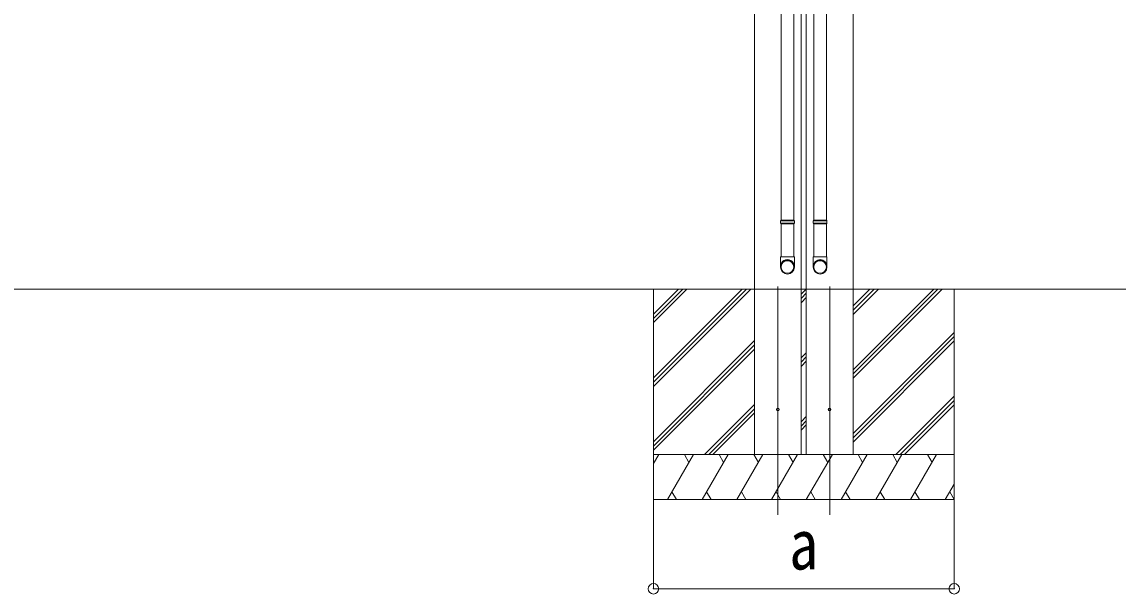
# Model space of a CAD drawing. Units: millimetres at full size; details may follow other scales. Extents: x -9783 to 33612, y -6828 to 13322.
# Drawn here: x -6954 to -3309, y -4604 to -2702 of the extents above; entities that cross this region are included whole.
import ezdxf
from ezdxf.enums import TextEntityAlignment as Align

# ---------------------------------------------------------------- set-up
doc = ezdxf.new("R2010")
doc.units = ezdxf.units.MM
doc.header["$LTSCALE"] = 35
doc.header["$PDMODE"] = 32
doc.header["$PDSIZE"] = 35
for name, color, linetype, lineweight in [('0-0_0', 7, 'Continuous', 9), ('0-1_本体', 4, 'Continuous', 9), ('0-2_部品', 7, 'Continuous', 9), ('0-8_PARTS2', 2, 'Continuous', 9), ('0-A_寸法', 6, 'Continuous', 9)]:
    doc.layers.add(name, color=color, linetype=linetype, lineweight=lineweight)
doc.styles.add('ＭＳ ゴシック', font='')
doc.styles.get('ＭＳ ゴシック').set_extended_font_data('MS Gothic')

msp = doc.modelspace()

# ---------------------------------------------------------------- linework, layer by layer
at = {"layer": '0-0_0'}
for p, q in [((-7358.01, -3590.31), (-1351.34, -3590.31)), ((-4854.04, -3590.31), (-4854.04, -4290.31)), ((-4854.04, -3885.64), (-4558.71, -3590.31)), ((-4854.04, -3899.78), (-4544.57, -3590.31)), ((-4854.04, -3913.93), (-4530.43, -3590.31)), ((-4854.04, -3673.51), (-4770.85, -3590.31)), ((-4854.04, -3687.65), (-4756.7, -3590.31)), ((-4854.04, -3701.79), (-4742.56, -3590.31)), ((-4362.78, -3590.31), (-4345.77, -3590.31)), ((-4362.31, -3606.05), (-4346.58, -3590.31)), ((-4362.31, -3620.19), (-4345.77, -3603.65)), ((-4190.27, -3886.55), (-3894.03, -3590.31)), ((-4190.27, -3858.27), (-3922.31, -3590.31)), ((-4190.27, -3872.41), (-3908.17, -3590.31)), ((-4190.27, -3674.42), (-4106.16, -3590.31)), ((-4190.27, -3660.28), (-4120.3, -3590.31)), ((-4190.27, -3646.14), (-4134.44, -3590.31)), ((-3854.04, -3590.31), (-3854.04, -4290.31)), ((-4362.31, -3634.34), (-4345.77, -3617.79)), ((-4190.27, -4070.4), (-3854.04, -3734.18)), ((-4190.27, -4084.54), (-3854.04, -3748.32)), ((-4854.04, -4097.77), (-4517.81, -3761.55)), ((-4854.04, -4111.91), (-4517.81, -3775.69)), ((-4854.04, -4126.06), (-4517.81, -3789.83)), ((-4190.27, -4098.68), (-3854.04, -3762.46)), ((-4362.31, -3818.18), (-4345.77, -3801.63)), ((-4362.31, -3832.32), (-4345.77, -3815.78)), ((-4362.31, -3846.47), (-4345.77, -3829.92)), ((-4048.05, -4140.31), (-3854.04, -3946.31)), ((-4033.91, -4140.31), (-3854.04, -3960.45)), ((-4684.45, -4140.31), (-4517.81, -3973.68)), ((-4670.31, -4140.31), (-4517.81, -3987.82)), ((-4656.16, -4140.31), (-4517.81, -4001.97)), ((-4019.76, -4140.31), (-3854.04, -3974.59)), ((-4362.31, -4030.31), (-4345.77, -4013.77)), ((-4362.31, -4044.46), (-4345.77, -4027.91)), ((-4362.31, -4058.6), (-4345.77, -4042.05)), ((-3854.04, -4140.31), (-4854.04, -4140.31)), ((-4854.04, -4170.55), (-4836.58, -4140.31)), ((-4807.71, -4290.31), (-4721.11, -4140.31)), ((-4736.11, -4166.3), (-4751.11, -4140.31)), ((-4692.24, -4290.31), (-4605.64, -4140.31)), ((-4620.64, -4166.3), (-4635.65, -4140.31)), ((-4576.77, -4290.31), (-4490.17, -4140.31)), ((-4505.17, -4166.3), (-4520.17, -4140.31)), ((-4461.3, -4290.31), (-4374.7, -4140.31)), ((-4389.7, -4166.3), (-4404.7, -4140.31)), ((-4345.83, -4290.31), (-4259.23, -4140.31)), ((-4274.23, -4166.3), (-4289.23, -4140.31)), ((-4230.36, -4290.31), (-4143.76, -4140.31)), ((-4158.76, -4166.29), (-4173.76, -4140.31)), ((-4114.89, -4290.31), (-4028.29, -4140.31)), ((-4058.29, -4140.31), (-4043.29, -4166.29)), ((-3999.42, -4290.31), (-3912.82, -4140.31)), ((-3927.82, -4166.29), (-3942.82, -4140.31)), ((-4851.58, -4166.3), (-4854.04, -4162.04)), ((-3883.95, -4290.31), (-3854.04, -4238.5)), ((-4854.04, -4290.31), (-3854.04, -4290.31)), ((-4792.72, -4264.33), (-4777.72, -4290.31)), ((-4677.25, -4264.33), (-4662.25, -4290.31)), ((-4561.78, -4264.33), (-4546.78, -4290.31)), ((-4446.3, -4264.33), (-4431.3, -4290.31)), ((-4330.83, -4264.33), (-4315.84, -4290.31)), ((-4215.36, -4264.33), (-4200.37, -4290.31)), ((-4099.89, -4264.33), (-4084.9, -4290.31)), ((-3984.42, -4264.33), (-3969.43, -4290.31)), ((-3868.95, -4264.33), (-3854.04, -4290.31))]:
    msp.add_line(p, q, dxfattribs=at)
at = {"layer": '0-1_本体'}
for p, q in [((-4518.05, -1260.31), (-4518.05, -4140.31)), ((-4190.5, -1260.31), (-4190.5, -4140.31)), ((-4362.55, -1435.43), (-4362.55, -4140.31)), ((-4346, -1435.43), (-4346, -4140.31))]:
    msp.add_line(p, q, dxfattribs=at)
at = {"layer": '0-2_部品'}
for p, q in [((-4429.55, -2532.56), (-4429.55, -3360.75)), ((-4387.55, -2532.56), (-4387.55, -3360.75)), ((-4321, -2532.56), (-4321, -3360.75)), ((-4279, -2532.56), (-4279, -3360.75)), ((-4431.55, -3362.75), (-4430.55, -3360.75)), ((-4431.55, -3362.75), (-4385.55, -3362.75)), ((-4431.55, -3362.75), (-4431.55, -3370.75)), ((-4431.55, -3370.75), (-4385.55, -3370.75)), ((-4431.55, -3370.75), (-4430.55, -3372.75)), ((-4430.55, -3360.75), (-4386.55, -3360.75)), ((-4430.55, -3372.75), (-4386.55, -3372.75)), ((-4429.55, -3372.75), (-4429.55, -3482.75)), ((-4387.55, -3372.75), (-4387.55, -3482.75)), ((-4385.55, -3362.75), (-4386.55, -3360.75)), ((-4323, -3362.75), (-4322, -3360.75)), ((-4277, -3362.75), (-4323, -3362.75)), ((-4277, -3370.75), (-4323, -3370.75)), ((-4278, -3360.75), (-4322, -3360.75)), ((-4278, -3372.75), (-4322, -3372.75)), ((-4321, -3372.75), (-4321, -3482.75)), ((-4279, -3372.75), (-4279, -3482.75)), ((-4277, -3362.75), (-4278, -3360.75)), ((-4277, -3370.75), (-4278, -3372.75)), ((-4277, -3362.75), (-4277, -3370.75)), ((-4431.55, -3516.89), (-4431.55, -3482.75)), ((-4431.55, -3482.75), (-4385.55, -3482.75)), ((-4385.55, -3516.89), (-4385.55, -3482.75)), ((-4323, -3516.89), (-4323, -3482.75)), ((-4277, -3482.75), (-4323, -3482.75)), ((-4277, -3516.89), (-4277, -3482.75))]:
    msp.add_line(p, q, dxfattribs=at)
for points in [[(-4385.55, -3362.75), (-4385.55, -3370.75), (-4386.55, -3372.75)], [(-4323, -3362.75), (-4323, -3370.75), (-4322, -3372.75)]]:
    msp.add_lwpolyline(points, dxfattribs=at)
for centre in [(-4440.3, -3990.31), (-4268.25, -3990.31)]:
    msp.add_circle(centre, 4.5, dxfattribs=at)
for centre, major_axis, ratio, start_param, end_param in [((-4408.55, -3515.14), (23, 0), 0.996195, 6.2831853, 9.424778), ((-4408.55, -3516.89), (23, 0), 0.996195, 6.2831853, 9.424778), ((-4300, -3515.14), (-23, 0), 0.996195, 3.1415927, 6.2831853), ((-4300, -3516.89), (-23, 0), 0.996195, 3.1415927, 6.2831853), ((-4408.55, -3516.89), (0, -23.43), 0.981806, 4.712389, 7.8539816), ((-4300, -3516.89), (0, -23.43), 0.981806, 4.712389, 7.8539816)]:
    msp.add_ellipse(centre, major_axis=major_axis, ratio=ratio, start_param=start_param, end_param=end_param, dxfattribs=at)
for centre, major_axis in [((-4408.55, -3516.89), (-21, 0)), ((-4300, -3516.89), (21, 0))]:
    msp.add_ellipse(centre, major_axis=major_axis, ratio=0.996195, dxfattribs=at)
at = {"layer": '0-8_PARTS2'}
for p, q in [((-4440.53, -3581.11), (-4440.53, -4340.31)), ((-4268.02, -3581.11), (-4268.02, -4340.31))]:
    msp.add_line(p, q, dxfattribs=at)
at = {"layer": '0-A_寸法'}
for p, q in [((-4854.04, -4586.7), (-4854.04, -4290.31)), ((-4854.04, -4346.72), (-4854.04, -4290.31)), ((-3854.04, -4586.7), (-3854.04, -4290.31)), ((-4854.04, -4586.7), (-3854.04, -4586.7))]:
    msp.add_line(p, q, dxfattribs=at)
for p in [(-4854.04, -4586.7), (-3854.04, -4586.7)]:
    msp.add_point(p, dxfattribs=at)

# ---------------------------------------------------------------- texts
at = {"layer": '0-A_寸法', "color": 7, "style": 'ＭＳ ゴシック', "width": 0.85}
msp.add_text('a', height=166.8, dxfattribs=at).set_placement((-4402.8, -4572.33), align=Align.BOTTOM_LEFT)

doc.saveas('drawing.dxf')
